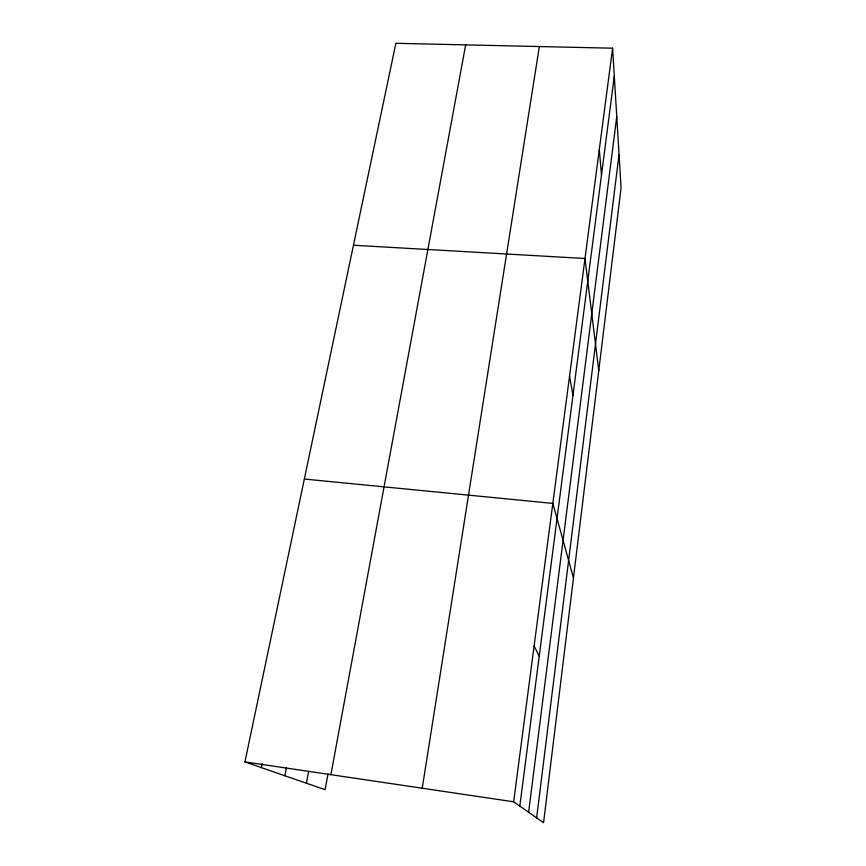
<?xml version="1.0" encoding="UTF-8"?>
<svg xmlns="http://www.w3.org/2000/svg" width="866" height="866" viewBox="0 0 866 866"><rect width="100%" height="100%" fill="white"/><g stroke="black" fill="none" stroke-linecap="round" stroke-linejoin="round"><path stroke-width="1.3" d="M536.639 817.861L619.049 154.451M528.617 812.254L616.754 116.607M519.817 806.105L614.297 76.035M612.608 48.204L621.074 187.89L543.567 822.7L513.646 801.786L612.608 48.204L395.87 43.3L244.926 761.918L325.075 789.695L328.008 773.879M422.229 788.222L539.345 46.547M330.909 774.68L465.67 44.88M306.391 783.221L308.675 771.27M284.86 775.763L286.43 767.85M261.337 767.612L262.149 763.66M353.447 245.24L584.994 258.501L598.763 370.626M304.345 479.039L552.822 503.406L573.454 577.893M244.926 761.918L513.646 801.786M534.106 645.993L539.215 656.222M569.547 376.115L572.978 395.297M599.304 149.504L601.491 174.921"/></g></svg>
